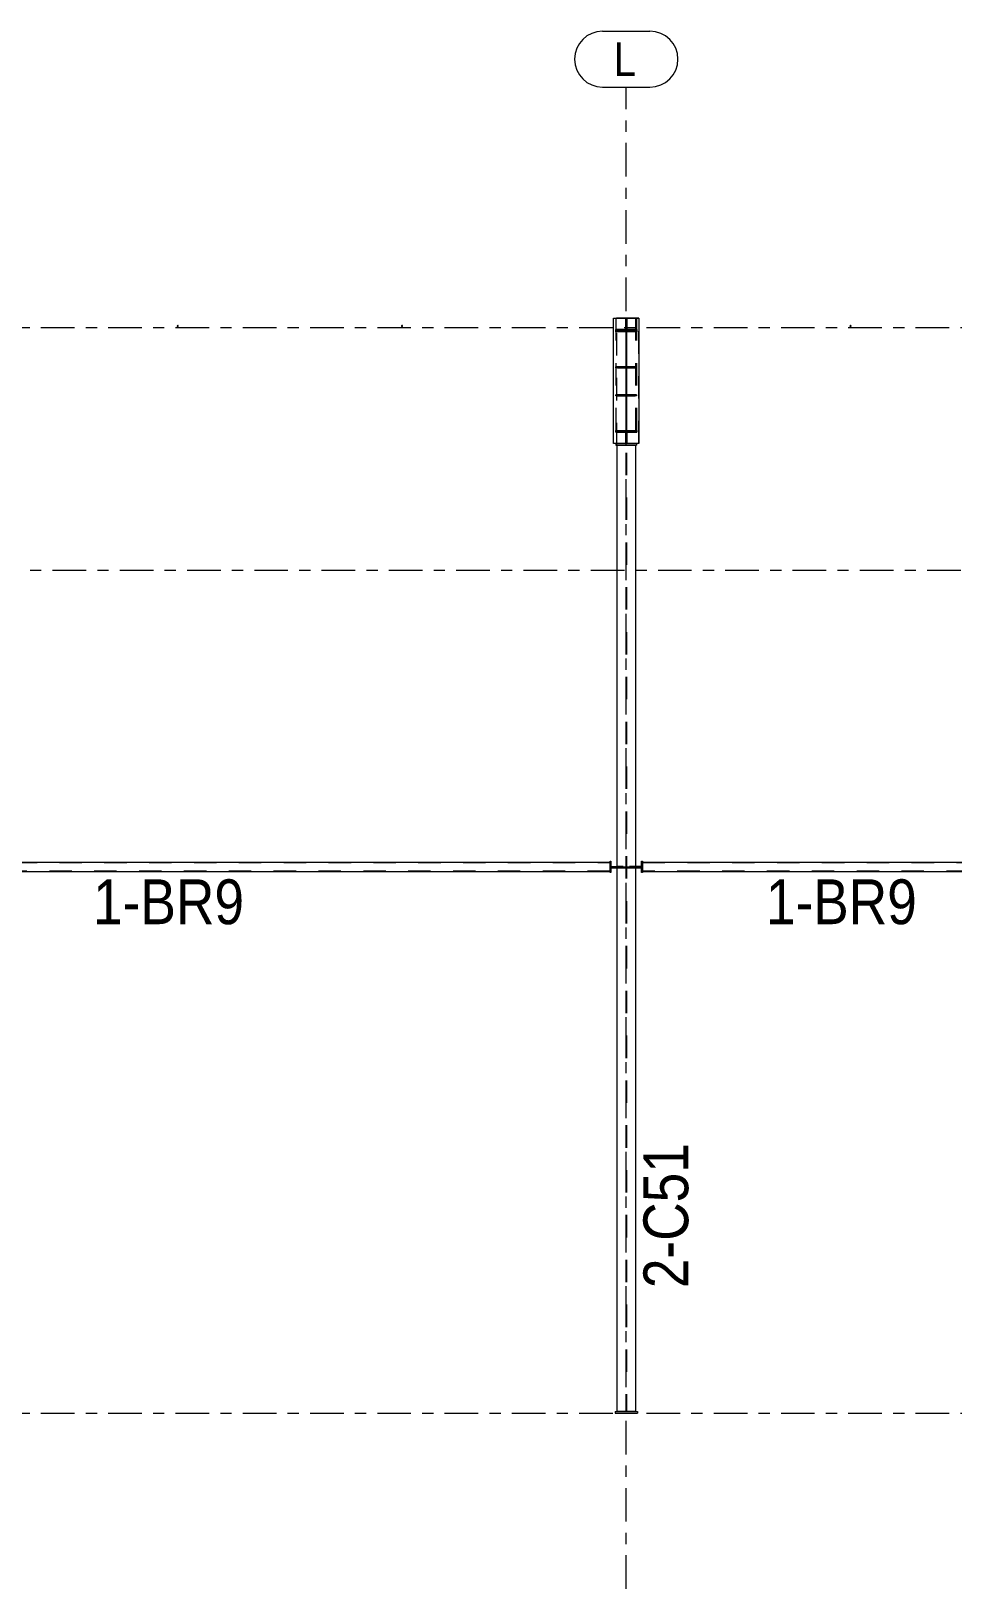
# Model space of a CAD drawing. Header units: millimetres. Extents: x -56 to 1115, y -311 to 509.
# Drawn here: x 376 to 458.2, y 226.4 to 365.3 of the extents above; entities that cross this region are included whole.
import ezdxf

# ---------------------------------------------------------------- set-up
doc = ezdxf.new("R2010")
doc.units = ezdxf.units.MM
for name, pattern in [('XKITLINE00', [0]), ('XKITLINE02', [4, 2, -2]), ('XKITLINE03', [6, 3, -1, 1, -1])]:
    doc.linetypes.add(name, pattern=pattern)
for name, color, linetype, lineweight in [('Part', 2, 'Continuous', 0), ('PartMark', 7, 'Continuous', 0), ('S-grid', 1, 'Continuous', 0)]:
    doc.layers.add(name, color=color, linetype=linetype, lineweight=lineweight)
doc.styles.add('ARIAL', font='ARIAL.TTF')

# ---------------------------------------------------------------- blocks, each defined once
blk = doc.blocks.new('*A5')
at = {"layer": 'Part'}
blk.add_hatch(color=3, dxfattribs=at).paths.add_polyline_path([(429.13, 332.8), (429.13, 332.89), (429.81, 332.89), (429.81, 332.8)], flags=17)
blk = doc.blocks.new('*A6')
at = {"layer": 'Part'}
blk.add_hatch(color=3, dxfattribs=at).paths.add_polyline_path([(429.06, 329.43), (429.06, 329.62), (429.14, 329.62), (429.14, 329.43)], flags=17)
blk = doc.blocks.new('*A7')
at = {"layer": 'Part'}
blk.add_hatch(color=3, dxfattribs=at).paths.add_polyline_path([(449.09, 339.07), (449.13, 339.05), (449.15, 339.02), (449.14, 338.98), (449.11, 338.97), (449.07, 338.98), (449.05, 339.01), (449.06, 339.05)], flags=17)
blk = doc.blocks.new('*A72')
at = {"layer": 'Part'}
blk.add_hatch(color=3, dxfattribs=at).paths.add_polyline_path([(428.16, 329.62), (428.16, 329.71), (430.04, 329.71), (430.04, 329.62)], flags=17)
blk = doc.blocks.new('*A73')
at = {"layer": 'Part'}
blk.add_hatch(color=3, dxfattribs=at).paths.add_polyline_path([(428.16, 338.51), (428.16, 338.6), (430.04, 338.6), (430.04, 338.51)], flags=17)
blk = doc.blocks.new('*A74')
at = {"layer": 'Part'}
blk.add_hatch(color=3, dxfattribs=at).paths.add_polyline_path([(429.07, 329.71), (429.07, 338.51), (429.13, 338.51), (429.13, 329.71)], flags=17)
blk = doc.blocks.new('*A78')
at = {"layer": 'Part'}
blk.add_hatch(color=3, dxfattribs=at).paths.add_polyline_path([(429.06, 338.6), (429.06, 339.49), (429.14, 339.49), (429.14, 338.6)], flags=17)
blk = doc.blocks.new('*A79')
at = {"layer": 'Part'}
blk.add_hatch(color=3, dxfattribs=at).paths.add_polyline_path([(428.39, 335.3), (428.39, 335.39), (429.07, 335.39), (429.07, 335.3)], flags=17)
blk = doc.blocks.new('*A80')
at = {"layer": 'Part'}
blk.add_hatch(color=3, dxfattribs=at).paths.add_polyline_path([(428.39, 332.8), (428.39, 332.89), (429.07, 332.89), (429.07, 332.8)], flags=17)
blk = doc.blocks.new('*A81')
at = {"layer": 'Part'}
blk.add_hatch(color=3, dxfattribs=at).paths.add_polyline_path([(429.13, 335.3), (429.13, 335.39), (429.81, 335.39), (429.81, 335.3)], flags=17)
blk = doc.blocks.new('*A90')
at = {"layer": 'Part'}
blk.add_hatch(color=3, dxfattribs=at).paths.add_polyline_path([(389.09, 339.07), (389.13, 339.05), (389.15, 339.02), (389.14, 338.98), (389.11, 338.97), (389.07, 338.98), (389.05, 339.01), (389.06, 339.05)], flags=17)
blk = doc.blocks.new('*A105')
at = {"layer": 'Part'}
blk.add_hatch(color=3, dxfattribs=at).paths.add_polyline_path([(409.09, 339.07), (409.13, 339.05), (409.15, 339.02), (409.14, 338.98), (409.11, 338.97), (409.07, 338.98), (409.05, 339.01), (409.06, 339.05)], flags=17)
blk = doc.blocks.new('*A1191')
at = {"layer": 'S-grid', "color": 1, "linetype": 'XKITLINE03', "lineweight": 0}
blk.add_line((-7.1, 338.9), (956.29, 338.9), dxfattribs=at)
blk = doc.blocks.new('*A1192')
at = {"layer": 'S-grid', "color": 1, "linetype": 'XKITLINE03', "lineweight": 0}
blk.add_line((329.93, 317.24), (566.96, 317.24), dxfattribs=at)
blk = doc.blocks.new('*A1193')
at = {"layer": 'S-grid', "color": 1, "linetype": 'XKITLINE03', "lineweight": 0}
blk.add_line((-7.1, 242.03), (1107.46, 242.03), dxfattribs=at)
blk = doc.blocks.new('*A1242')
at = {"layer": 'Part', "color": 2, "linetype": 'XKITLINE00', "lineweight": 0}
for p, q in [((430.02, 332.89), (429.13, 332.89)), ((429.13, 332.89), (429.13, 332.8)), ((430.02, 332.8), (429.13, 332.8)), ((429.81, 332.8), (429.81, 332.89)), ((430.02, 332.89), (430.02, 332.8))]:
    blk.add_line(p, q, dxfattribs=at)
at = {"layer": 'Part', "color": 7, "linetype": 'XKITLINE02', "lineweight": 0}
blk.add_line((429.26, 332.8), (429.26, 332.89), dxfattribs=at)
blk = doc.blocks.new('*A1243')
at = {"layer": 'Part', "color": 2, "linetype": 'XKITLINE00', "lineweight": 0}
for p, q in [((429.06, 328.55), (429.06, 329.62)), ((429.06, 329.62), (429.14, 329.62)), ((429.14, 329.43), (429.06, 329.43)), ((429.14, 329.62), (429.14, 328.55)), ((429.14, 328.55), (429.06, 328.55))]:
    blk.add_line(p, q, dxfattribs=at)
at = {"layer": 'Part', "color": 7, "linetype": 'XKITLINE02', "lineweight": 0}
for p, q in [((429.06, 329.56), (429.14, 329.56)), ((429.06, 329.43), (429.14, 329.43))]:
    blk.add_line(p, q, dxfattribs=at)
blk = doc.blocks.new('*A1244')
at = {"layer": 'Part', "color": 7, "linetype": 'XKITLINE02', "lineweight": 0}
for p, q in [((429.07, 335.39), (428.18, 335.39)), ((428.18, 335.3), (428.18, 335.39)), ((429.07, 335.3), (428.18, 335.3)), ((428.94, 335.3), (428.94, 335.39)), ((429.07, 335.3), (429.07, 335.39))]:
    blk.add_line(p, q, dxfattribs=at)
blk = doc.blocks.new('*A1245')
at = {"layer": 'Part', "color": 7, "linetype": 'XKITLINE02', "lineweight": 0}
for p, q in [((429.07, 332.89), (428.18, 332.89)), ((428.18, 332.8), (428.18, 332.89)), ((429.07, 332.8), (428.18, 332.8)), ((428.94, 332.8), (428.94, 332.89)), ((429.07, 332.8), (429.07, 332.89))]:
    blk.add_line(p, q, dxfattribs=at)
blk = doc.blocks.new('*A1246')
at = {"layer": 'Part', "color": 7, "linetype": 'XKITLINE02', "lineweight": 0}
for p, q in [((429.13, 335.3), (429.13, 335.39)), ((429.13, 335.39), (430.02, 335.39)), ((430.02, 335.3), (429.13, 335.3)), ((429.26, 335.3), (429.26, 335.39)), ((430.02, 335.39), (430.02, 335.3))]:
    blk.add_line(p, q, dxfattribs=at)
blk = doc.blocks.new('*A1247')
at = {"layer": 'Part', "color": 7, "linetype": 'XKITLINE02', "lineweight": 0}
for p, q in [((429.13, 332.8), (429.13, 332.89)), ((429.13, 332.89), (430.02, 332.89)), ((430.02, 332.8), (429.13, 332.8)), ((429.26, 332.8), (429.26, 332.89)), ((430.02, 332.89), (430.02, 332.8))]:
    blk.add_line(p, q, dxfattribs=at)
blk = doc.blocks.new('*A1248')
at = {"layer": 'Part', "color": 7, "linetype": 'XKITLINE02', "lineweight": 0}
for p, q in [((429.06, 329.62), (429.06, 328.55)), ((429.06, 329.56), (429.14, 329.56)), ((429.06, 329.43), (429.14, 329.43)), ((429.14, 329.62), (429.14, 328.55)), ((429.14, 328.55), (429.06, 328.55))]:
    blk.add_line(p, q, dxfattribs=at)
blk = doc.blocks.new('*A1249')
at = {"layer": 'Part', "color": 2, "linetype": 'XKITLINE00', "lineweight": 0}
for start, end in [(51.1129, 231.1129), (231.1129, 51.1129)]:
    blk.add_arc((449.1, 339.02), 0.05, start, end, dxfattribs=at)
blk = doc.blocks.new('*A1509')
at = {"layer": 'S-grid', "color": 1, "linetype": 'XKITLINE03', "lineweight": 0}
blk.add_line((429.1, 226.36), (429.1, 360.33), dxfattribs=at)
at = {"layer": 'S-grid', "color": 3, "style": 'ARIAL', "width": 0.85}
blk.add_text('L', height=3, dxfattribs=at).set_placement((427.99, 361.33))
blk = doc.blocks.new('*A1512')
at = {"layer": 'Part', "color": 2, "linetype": 'XKITLINE00', "lineweight": 0}
for p, q in [((370.55, 291.19), (427.65, 291.19)), ((370.55, 290.36), (427.65, 290.36))]:
    blk.add_line(p, q, dxfattribs=at)
at = {"layer": 'Part', "color": 7, "linetype": 'XKITLINE02', "lineweight": 0}
for p, q in [((370.55, 291.19), (370.55, 290.36)), ((370.55, 291.16), (427.65, 291.16)), ((427.65, 291.19), (427.65, 290.36)), ((427.65, 290.39), (370.55, 290.39))]:
    blk.add_line(p, q, dxfattribs=at)
blk = doc.blocks.new('*A1513')
at = {"layer": 'Part', "color": 2, "linetype": 'XKITLINE00', "lineweight": 0}
for p, q in [((428.1, 242.19), (428.1, 242.03)), ((428.1, 242.19), (430.1, 242.19)), ((428.1, 242.03), (430.1, 242.03)), ((430.1, 242.19), (430.1, 242.03))]:
    blk.add_line(p, q, dxfattribs=at)
blk = doc.blocks.new('*A1514')
at = {"layer": 'Part', "color": 2, "linetype": 'XKITLINE00', "lineweight": 0}
for p, q in [((428.27, 290.74), (427.82, 290.74)), ((427.82, 290.65), (427.82, 290.74)), ((428.27, 290.65), (427.82, 290.65))]:
    blk.add_line(p, q, dxfattribs=at)
at = {"layer": 'Part', "color": 7, "linetype": 'XKITLINE02', "lineweight": 0}
for p, q in [((429.07, 290.74), (428.27, 290.74)), ((429.07, 290.65), (428.27, 290.65)), ((428.94, 290.74), (428.94, 290.65)), ((429.07, 290.74), (429.07, 290.65))]:
    blk.add_line(p, q, dxfattribs=at)
blk = doc.blocks.new('*A1515')
at = {"layer": 'Part', "color": 2, "linetype": 'XKITLINE00', "lineweight": 0}
for p, q in [((427.73, 290.74), (427.73, 290.82)), ((427.73, 290.82), (428.27, 290.82)), ((427.82, 290.74), (427.73, 290.74))]:
    blk.add_line(p, q, dxfattribs=at)
at = {"layer": 'Part', "color": 7, "linetype": 'XKITLINE02', "lineweight": 0}
for p, q in [((428.82, 290.74), (427.82, 290.74)), ((428.82, 290.82), (428.27, 290.82)), ((428.82, 290.74), (428.82, 290.82))]:
    blk.add_line(p, q, dxfattribs=at)
blk = doc.blocks.new('*A1516')
at = {"layer": 'Part', "color": 2, "linetype": 'XKITLINE00', "lineweight": 0}
for p, q in [((427.65, 290.28), (427.65, 291.28)), ((427.65, 291.28), (427.73, 291.28)), ((427.73, 291.28), (427.73, 290.28)), ((427.73, 290.28), (427.65, 290.28))]:
    blk.add_line(p, q, dxfattribs=at)
blk = doc.blocks.new('*A1517')
at = {"layer": 'Part', "color": 7, "linetype": 'XKITLINE02', "lineweight": 0}
for p, q in [((429.13, 290.74), (429.13, 290.65)), ((429.93, 290.74), (429.13, 290.74)), ((429.93, 290.65), (429.13, 290.65)), ((429.26, 290.74), (429.26, 290.65))]:
    blk.add_line(p, q, dxfattribs=at)
at = {"layer": 'Part', "color": 2, "linetype": 'XKITLINE00', "lineweight": 0}
for p, q in [((430.38, 290.74), (429.93, 290.74)), ((430.38, 290.65), (429.93, 290.65)), ((430.38, 290.74), (430.38, 290.65))]:
    blk.add_line(p, q, dxfattribs=at)
blk = doc.blocks.new('*A1518')
at = {"layer": 'Part', "color": 7, "linetype": 'XKITLINE02', "lineweight": 0}
for p, q in [((429.38, 290.82), (429.38, 290.74)), ((429.93, 290.82), (429.38, 290.82)), ((430.38, 290.74), (429.38, 290.74))]:
    blk.add_line(p, q, dxfattribs=at)
at = {"layer": 'Part', "color": 2, "linetype": 'XKITLINE00', "lineweight": 0}
for p, q in [((430.47, 290.82), (429.93, 290.82)), ((430.47, 290.74), (430.38, 290.74)), ((430.47, 290.82), (430.47, 290.74))]:
    blk.add_line(p, q, dxfattribs=at)
blk = doc.blocks.new('*A1519')
at = {"layer": 'Part', "color": 2, "linetype": 'XKITLINE00', "lineweight": 0}
for p, q in [((430.47, 290.28), (430.47, 291.28)), ((430.47, 291.28), (430.55, 291.28)), ((430.55, 291.28), (430.55, 290.28)), ((430.55, 290.28), (430.47, 290.28))]:
    blk.add_line(p, q, dxfattribs=at)
blk = doc.blocks.new('*A1527')
at = {"layer": 'Part', "color": 2, "linetype": 'XKITLINE00', "lineweight": 0}
for p, q in [((428.16, 329.71), (430.04, 329.71)), ((428.16, 329.55), (428.16, 329.71)), ((428.16, 329.62), (430.04, 329.62)), ((429.06, 329.55), (428.16, 329.55)), ((430.04, 329.55), (429.14, 329.55)), ((430.04, 329.71), (430.04, 329.55))]:
    blk.add_line(p, q, dxfattribs=at)
at = {"layer": 'Part', "color": 7, "linetype": 'XKITLINE02', "lineweight": 0}
for p, q in [((428.16, 329.64), (430.04, 329.64)), ((429.14, 329.55), (429.06, 329.55))]:
    blk.add_line(p, q, dxfattribs=at)
blk = doc.blocks.new('*A1528')
at = {"layer": 'Part', "color": 2, "linetype": 'XKITLINE00', "lineweight": 0}
for p, q in [((429.06, 338.7), (428.16, 338.7)), ((428.16, 338.51), (428.16, 338.7)), ((430.04, 338.6), (428.16, 338.6)), ((430.04, 338.51), (428.16, 338.51)), ((430.04, 338.7), (429.14, 338.7)), ((430.04, 338.7), (430.04, 338.51))]:
    blk.add_line(p, q, dxfattribs=at)
at = {"layer": 'Part', "color": 7, "linetype": 'XKITLINE02', "lineweight": 0}
for p, q in [((428.16, 338.62), (430.04, 338.62)), ((429.14, 338.7), (429.06, 338.7))]:
    blk.add_line(p, q, dxfattribs=at)
blk = doc.blocks.new('*A1529')
at = {"layer": 'Part', "color": 7, "linetype": 'XKITLINE02', "lineweight": 0}
for p, q in [((429.13, 338.62), (429.07, 338.62)), ((429.07, 338.62), (429.07, 338.51)), ((429.13, 338.62), (429.13, 338.51)), ((429.07, 329.71), (429.07, 329.64)), ((429.07, 329.64), (429.13, 329.64)), ((429.13, 329.71), (429.13, 329.64))]:
    blk.add_line(p, q, dxfattribs=at)
at = {"layer": 'Part', "color": 2, "linetype": 'XKITLINE00', "lineweight": 0}
for p, q in [((429.07, 338.51), (429.13, 338.51)), ((429.07, 338.51), (429.07, 329.71)), ((429.13, 338.51), (429.13, 329.71)), ((429.07, 329.71), (429.13, 329.71))]:
    blk.add_line(p, q, dxfattribs=at)
blk = doc.blocks.new('*A1533')
at = {"layer": 'Part', "color": 7, "linetype": 'XKITLINE02', "lineweight": 0}
for p, q in [((429.13, 338.62), (429.07, 338.62)), ((429.07, 338.62), (429.07, 329.64)), ((429.13, 329.64), (429.13, 338.62)), ((429.07, 329.64), (429.13, 329.64))]:
    blk.add_line(p, q, dxfattribs=at)
blk = doc.blocks.new('*A1534')
at = {"layer": 'Part', "color": 7, "linetype": 'XKITLINE02', "lineweight": 0}
for p, q in [((428.16, 329.71), (428.16, 329.55)), ((428.16, 329.64), (430.04, 329.64)), ((428.16, 329.55), (430.04, 329.55)), ((430.04, 329.55), (430.04, 329.71))]:
    blk.add_line(p, q, dxfattribs=at)
blk = doc.blocks.new('*A1535')
at = {"layer": 'Part', "color": 7, "linetype": 'XKITLINE02', "lineweight": 0}
for p, q in [((428.16, 338.7), (428.16, 338.51)), ((430.04, 338.7), (428.16, 338.7)), ((430.04, 338.62), (428.16, 338.62)), ((430.04, 338.51), (430.04, 338.7))]:
    blk.add_line(p, q, dxfattribs=at)
blk = doc.blocks.new('*A1536')
at = {"layer": 'Part', "color": 7, "linetype": 'XKITLINE02', "lineweight": 0}
for p, q in [((428.18, 339.72), (430.02, 339.72)), ((428.18, 339.72), (428.18, 328.55)), ((430.02, 339.72), (430.02, 328.55))]:
    blk.add_line(p, q, dxfattribs=at)
at = {"layer": 'Part', "color": 2, "linetype": 'XKITLINE00', "lineweight": 0}
for p, q in [((428.18, 328.55), (428.18, 328.39)), ((430.02, 328.39), (428.18, 328.39)), ((430.02, 328.55), (430.02, 328.39))]:
    blk.add_line(p, q, dxfattribs=at)
blk = doc.blocks.new('*A1537')
at = {"layer": 'Part', "color": 7, "linetype": 'XKITLINE02', "lineweight": 0}
for p, q in [((428.18, 339.72), (430.02, 339.72)), ((428.18, 339.72), (428.18, 328.39)), ((430.02, 339.72), (430.02, 328.39)), ((428.18, 328.39), (430.02, 328.39))]:
    blk.add_line(p, q, dxfattribs=at)
blk = doc.blocks.new('*A1538')
at = {"layer": 'Part', "color": 2, "linetype": 'XKITLINE00', "lineweight": 0}
for p, q in [((427.97, 328.55), (427.97, 339.72)), ((427.97, 339.72), (430.22, 339.72)), ((430.22, 339.72), (430.22, 328.55)), ((430.22, 328.55), (427.97, 328.55))]:
    blk.add_line(p, q, dxfattribs=at)
blk = doc.blocks.new('*A1539')
at = {"layer": 'Part', "color": 7, "linetype": 'XKITLINE02', "lineweight": 0}
for p, q in [((427.97, 328.55), (427.97, 339.72)), ((430.22, 339.72), (427.97, 339.72)), ((430.22, 328.55), (430.22, 339.72)), ((430.22, 328.55), (427.97, 328.55))]:
    blk.add_line(p, q, dxfattribs=at)
blk = doc.blocks.new('*A1540')
at = {"layer": 'Part', "color": 7, "linetype": 'XKITLINE02', "lineweight": 0}
for p, q in [((429.88, 332.89), (429.13, 332.89)), ((429.13, 332.89), (429.13, 332.8)), ((429.13, 332.8), (429.88, 332.8)), ((429.26, 332.89), (429.26, 332.8)), ((429.88, 332.8), (429.88, 332.89))]:
    blk.add_line(p, q, dxfattribs=at)
blk = doc.blocks.new('*A1541')
at = {"layer": 'Part', "color": 7, "linetype": 'XKITLINE02', "lineweight": 0}
for p, q in [((429.07, 332.89), (428.32, 332.89)), ((428.32, 332.89), (428.32, 332.8)), ((428.32, 332.8), (429.07, 332.8)), ((428.94, 332.89), (428.94, 332.8)), ((429.07, 332.8), (429.07, 332.89))]:
    blk.add_line(p, q, dxfattribs=at)
blk = doc.blocks.new('*A1542')
at = {"layer": 'Part', "color": 7, "linetype": 'XKITLINE02', "lineweight": 0}
for p, q in [((429.88, 335.39), (429.13, 335.39)), ((429.13, 335.39), (429.13, 335.3)), ((429.13, 335.3), (429.88, 335.3)), ((429.26, 335.39), (429.26, 335.3)), ((429.88, 335.3), (429.88, 335.39))]:
    blk.add_line(p, q, dxfattribs=at)
blk = doc.blocks.new('*A1543')
at = {"layer": 'Part', "color": 7, "linetype": 'XKITLINE02', "lineweight": 0}
for p, q in [((429.07, 335.39), (428.32, 335.39)), ((428.32, 335.39), (428.32, 335.3)), ((428.32, 335.3), (429.07, 335.3)), ((428.94, 335.39), (428.94, 335.3)), ((429.07, 335.3), (429.07, 335.39))]:
    blk.add_line(p, q, dxfattribs=at)
blk = doc.blocks.new('*A1544')
at = {"layer": 'Part', "color": 7, "linetype": 'XKITLINE02', "lineweight": 0}
for p, q in [((429.88, 338.7), (429.13, 338.7)), ((429.13, 338.7), (429.13, 338.62)), ((429.13, 338.62), (429.88, 338.62)), ((429.26, 338.7), (429.26, 338.62)), ((429.88, 338.62), (429.88, 338.7))]:
    blk.add_line(p, q, dxfattribs=at)
blk = doc.blocks.new('*A1545')
at = {"layer": 'Part', "color": 7, "linetype": 'XKITLINE02', "lineweight": 0}
for p, q in [((429.07, 338.7), (428.32, 338.7)), ((428.32, 338.7), (428.32, 338.62)), ((428.32, 338.62), (429.07, 338.62)), ((428.94, 338.7), (428.94, 338.62)), ((429.07, 338.62), (429.07, 338.7))]:
    blk.add_line(p, q, dxfattribs=at)
blk = doc.blocks.new('*A1546')
at = {"layer": 'Part', "color": 2, "linetype": 'XKITLINE00', "lineweight": 0}
for p, q in [((429.06, 339.72), (429.14, 339.72)), ((429.06, 338.6), (429.06, 339.72)), ((429.06, 339.49), (429.14, 339.49)), ((429.14, 339.72), (429.14, 338.6)), ((429.14, 338.6), (429.06, 338.6))]:
    blk.add_line(p, q, dxfattribs=at)
at = {"layer": 'Part', "color": 7, "linetype": 'XKITLINE02', "lineweight": 0}
for p, q in [((429.06, 338.83), (429.14, 338.83)), ((429.06, 338.69), (429.14, 338.69))]:
    blk.add_line(p, q, dxfattribs=at)
blk = doc.blocks.new('*A1547')
at = {"layer": 'Part', "color": 7, "linetype": 'XKITLINE02', "lineweight": 0}
for p, q in [((429.06, 339.72), (429.06, 338.6)), ((429.06, 339.72), (429.14, 339.72)), ((429.14, 339.72), (429.14, 338.6)), ((429.06, 338.83), (429.14, 338.83)), ((429.06, 338.69), (429.14, 338.69))]:
    blk.add_line(p, q, dxfattribs=at)
blk = doc.blocks.new('*A1548')
at = {"layer": 'Part', "color": 7, "linetype": 'XKITLINE02', "lineweight": 0}
for p, q in [((429.07, 329.64), (428.32, 329.64)), ((428.32, 329.64), (428.32, 329.55)), ((428.32, 329.55), (429.07, 329.55)), ((428.94, 329.64), (428.94, 329.55)), ((429.07, 329.55), (429.07, 329.64))]:
    blk.add_line(p, q, dxfattribs=at)
blk = doc.blocks.new('*A1549')
at = {"layer": 'Part', "color": 7, "linetype": 'XKITLINE02', "lineweight": 0}
for p, q in [((429.88, 329.64), (429.13, 329.64)), ((429.13, 329.64), (429.13, 329.55)), ((429.13, 329.55), (429.88, 329.55)), ((429.26, 329.64), (429.26, 329.55)), ((429.88, 329.55), (429.88, 329.64))]:
    blk.add_line(p, q, dxfattribs=at)
blk = doc.blocks.new('*A1550')
at = {"layer": 'Part', "color": 2, "linetype": 'XKITLINE00', "lineweight": 0}
for p, q in [((429.07, 335.39), (428.18, 335.39)), ((428.18, 335.39), (428.18, 335.3)), ((429.07, 335.3), (428.18, 335.3)), ((428.39, 335.3), (428.39, 335.39)), ((429.07, 335.39), (429.07, 335.3))]:
    blk.add_line(p, q, dxfattribs=at)
at = {"layer": 'Part', "color": 7, "linetype": 'XKITLINE02', "lineweight": 0}
blk.add_line((428.94, 335.3), (428.94, 335.39), dxfattribs=at)
blk = doc.blocks.new('*A1551')
at = {"layer": 'Part', "color": 2, "linetype": 'XKITLINE00', "lineweight": 0}
for p, q in [((429.07, 332.89), (428.18, 332.89)), ((428.18, 332.89), (428.18, 332.8)), ((429.07, 332.8), (428.18, 332.8)), ((428.39, 332.8), (428.39, 332.89)), ((429.07, 332.89), (429.07, 332.8))]:
    blk.add_line(p, q, dxfattribs=at)
at = {"layer": 'Part', "color": 7, "linetype": 'XKITLINE02', "lineweight": 0}
blk.add_line((428.94, 332.8), (428.94, 332.89), dxfattribs=at)
blk = doc.blocks.new('*A1552')
at = {"layer": 'Part', "color": 2, "linetype": 'XKITLINE00', "lineweight": 0}
for p, q in [((430.02, 335.39), (429.13, 335.39)), ((429.13, 335.39), (429.13, 335.3)), ((430.02, 335.3), (429.13, 335.3)), ((429.81, 335.3), (429.81, 335.39)), ((430.02, 335.39), (430.02, 335.3))]:
    blk.add_line(p, q, dxfattribs=at)
at = {"layer": 'Part', "color": 7, "linetype": 'XKITLINE02', "lineweight": 0}
blk.add_line((429.26, 335.3), (429.26, 335.39), dxfattribs=at)
blk = doc.blocks.new('*A1601')
at = {"layer": 'Part', "color": 2, "linetype": 'XKITLINE00', "lineweight": 0}
for start, end in [(51.1129, 231.1129), (231.1129, 51.1129)]:
    blk.add_arc((389.1, 339.02), 0.05, start, end, dxfattribs=at)
blk = doc.blocks.new('*A1646')
at = {"layer": 'Part', "color": 2, "linetype": 'XKITLINE00', "lineweight": 0}
for start, end in [(51.1129, 231.1129), (231.1129, 51.1129)]:
    blk.add_arc((409.1, 339.02), 0.05, start, end, dxfattribs=at)
blk = doc.blocks.new('*A1648')
at = {"layer": 'Part', "color": 7, "linetype": 'XKITLINE02', "lineweight": 0}
for p, q in [((428.27, 328.39), (428.27, 339.72)), ((428.27, 339.72), (429.93, 339.72)), ((429.07, 339.72), (429.07, 242.19)), ((429.13, 339.72), (429.13, 242.19)), ((429.93, 339.72), (429.93, 328.39)), ((429.93, 242.19), (428.27, 242.19))]:
    blk.add_line(p, q, dxfattribs=at)
at = {"layer": 'Part', "color": 2, "linetype": 'XKITLINE00', "lineweight": 0}
for p, q in [((428.27, 328.39), (428.27, 242.19)), ((429.93, 328.39), (429.93, 242.19))]:
    blk.add_line(p, q, dxfattribs=at)
blk = doc.blocks.new('*A1649')
at = {"layer": 'Part', "color": 2, "linetype": 'XKITLINE00', "lineweight": 0}
for p, q in [((430.55, 291.19), (487.65, 291.19)), ((430.55, 290.36), (487.65, 290.36))]:
    blk.add_line(p, q, dxfattribs=at)
at = {"layer": 'Part', "color": 7, "linetype": 'XKITLINE02', "lineweight": 0}
for p, q in [((430.55, 291.19), (430.55, 290.36)), ((430.55, 291.16), (487.65, 291.16)), ((487.65, 291.19), (487.65, 290.36)), ((487.65, 290.39), (430.55, 290.39))]:
    blk.add_line(p, q, dxfattribs=at)
blk = doc.blocks.new('*A1651')
at = {"layer": 'S-grid', "color": 1, "linetype": 'XKITLINE00', "lineweight": 0}
for p, q in [((426.99, 365.33), (431.21, 365.33)), ((426.99, 360.33), (431.21, 360.33))]:
    blk.add_line(p, q, dxfattribs=at)
for centre, start, end in [((426.99, 362.83), 90, 270), ((431.21, 362.83), 270, 90)]:
    blk.add_arc(centre, 2.5, start, end, dxfattribs=at)
blk = doc.blocks.new('*A2391')
at = {"layer": 'PartMark', "color": 3, "style": 'ARIAL', "width": 0.85}
blk.add_text('1-BR9', height=4, dxfattribs=at).set_placement((381.55, 285.66))
blk = doc.blocks.new('*A2402')
at = {"layer": 'PartMark', "color": 3, "style": 'ARIAL', "width": 0.85}
blk.add_text('2-C51', height=4, rotation=90.0002, dxfattribs=at).set_placement((434.63, 253.19))
blk = doc.blocks.new('*A2403')
at = {"layer": 'PartMark', "color": 3, "style": 'ARIAL', "width": 0.85}
blk.add_text('1-BR9', height=4, dxfattribs=at).set_placement((441.55, 285.66))

msp = doc.modelspace()

# ---------------------------------------------------------------- block references
at = {"lineweight": 0}
for name in ['*A1651', '*A1509', '*A1191', '*A1538', '*A1539', '*A1536', '*A1537', '*A1648', '*A1546', '*A1547', '*A78', '*A90', '*A1601', '*A105', '*A1646', '*A1528', '*A1535', '*A73', '*A1545', '*A1529', '*A1533', '*A74', '*A1544', '*A7', '*A1249', '*A1244', '*A1550', '*A1543', '*A79', '*A81', '*A1246', '*A1542', '*A1552', '*A1245', '*A1551', '*A1541', '*A80', '*A5', '*A1242', '*A1247', '*A1540', '*A72', '*A1527', '*A1534', '*A1548', '*A6', '*A1243', '*A1248', '*A1549', '*A1192', '*A1512', '*A1516', '*A1515', '*A1514', '*A1517', '*A1518', '*A1519', '*A1649', '*A2391', '*A2403', '*A2402', '*A1193', '*A1513']:
    msp.add_blockref(name, (0, 0), dxfattribs=at)

doc.saveas('drawing.dxf')
